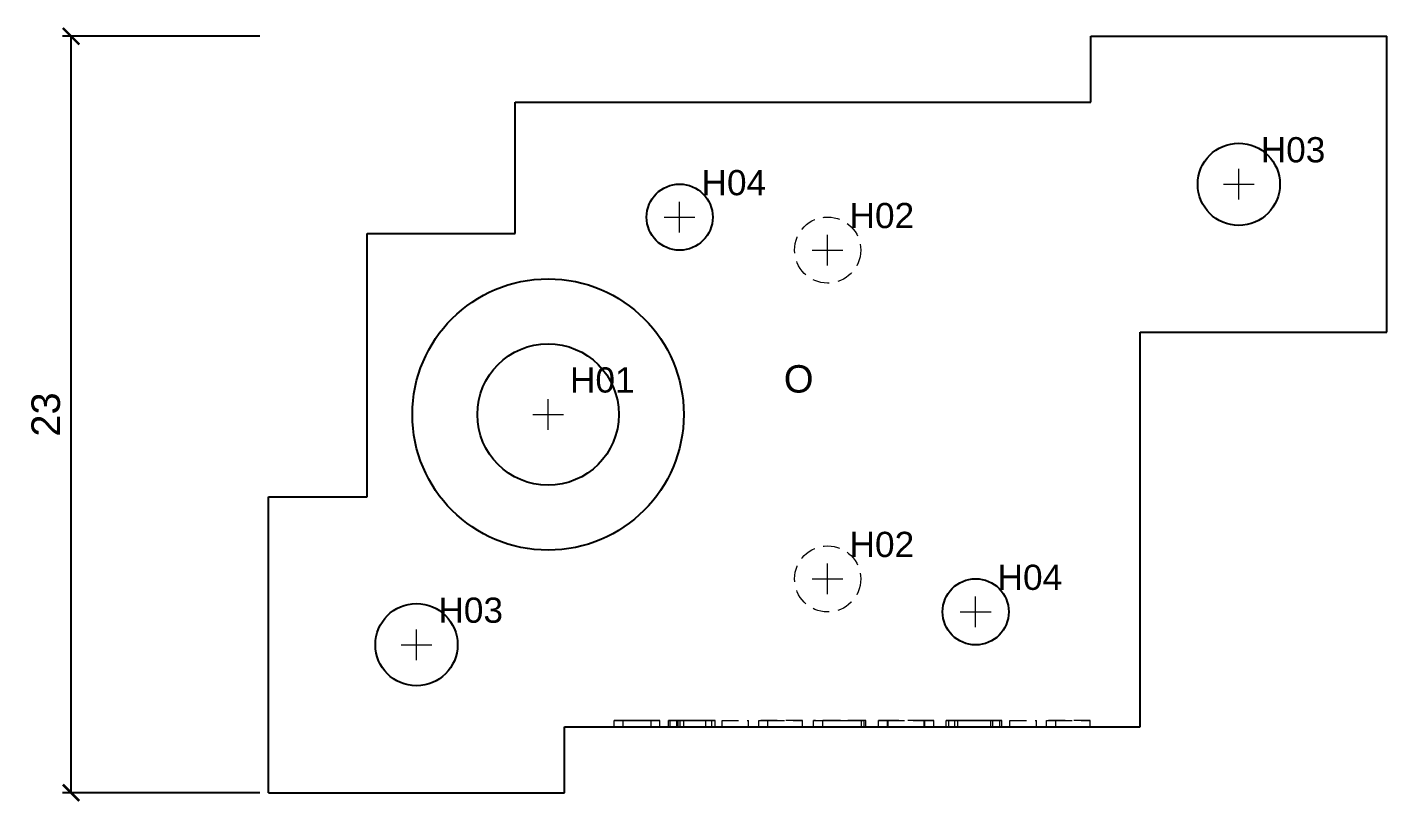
# Model space of a CAD drawing. Header units: millimetres. Extents: x 4 to 223, y 19 to 91.
# Drawn here: x 29.33 to 70.67, y 18.89 to 42.44 of the extents above; entities that cross this region are included whole.
import ezdxf

# ---------------------------------------------------------------- set-up
doc = ezdxf.new("R2010")
doc.units = ezdxf.units.MM
doc.linetypes.add('WP_HIDDEN', pattern=[2.3, 1.5, -0.8])
for name, color, linetype, lineweight in [('ANNOTATIONS', 7, 'CONTINUOUS', 18), ('DIMENSIONS', 7, 'CONTINUOUS', 18), ('HIDDEN', 7, 'WP_HIDDEN', 13), ('VISIBLE', 7, 'CONTINUOUS', 25)]:
    doc.layers.add(name, color=color, linetype=linetype, lineweight=lineweight)
doc.styles.add('CJK', font='Arial Unicode.ttf')
doc.styles.add('OpenSansCondensed-Light', font='OpenSansCondensed-Light.ttf')
doc.dimstyles.new('EZDXF', dxfattribs={"dimtxt": 0.25, "dimasz": 0.175, "dimexe": 0.375, "dimexo": 0.125, "dimgap": 0.1, "dimtad": 1, "dimlfac": 100, "dimzin": 12, "dimdsep": 46, "dimtxsty": 'OpenSansCondensed-Light', "dimblk": 'ARCHTICK', "dimcen": 2.5, "dimazin": 3, "dimtfac": 0.5, "dimtmove": 2, "dimatfit": 3})

# ---------------------------------------------------------------- blocks, each defined once
blk = doc.blocks.new('_ARCHTICK')
at = {"color": 0, "linetype": 'BYBLOCK', "const_width": 0.15}
blk.add_lwpolyline([(-0.5, -0.5), (0.5, 0.5)], dxfattribs=at)

msp = doc.modelspace()

# ---------------------------------------------------------------- linework, layer by layer
at = {"layer": 'ANNOTATIONS'}
for p, q in [((66.16667, 37.2), (66.16667, 38.13333)), ((65.7, 37.66667), (66.63333, 37.66667)), ((49.16667, 36.2), (49.16667, 37.13333)), ((48.7, 36.66667), (49.63333, 36.66667)), ((53.66667, 35.2), (53.66667, 36.13333)), ((53.2, 35.66667), (54.13333, 35.66667)), ((45.16667, 30.2), (45.16667, 31.13333)), ((44.7, 30.66667), (45.63333, 30.66667)), ((53.66667, 25.2), (53.66667, 26.13333)), ((53.2, 25.66667), (54.13333, 25.66667)), ((58.16667, 24.2), (58.16667, 25.13333)), ((57.7, 24.66667), (58.63333, 24.66667)), ((41.16667, 23.2), (41.16667, 24.13333)), ((40.7, 23.66667), (41.63333, 23.66667))]:
    msp.add_line(p, q, dxfattribs=at)
at = {"layer": 'HIDDEN', "ltscale": 0.333333}
for p, q in [((47.18032, 21.16667), (47.18032, 21.36667)), ((47.44879, 21.16667), (47.44879, 21.36667)), ((48.29919, 21.16667), (48.29919, 21.36667)), ((48.56766, 21.16667), (48.56766, 21.36667)), ((48.83322, 21.16667), (48.83322, 21.36667)), ((48.83322, 21.36667), (49.1075, 21.36667)), ((49.1075, 21.16667), (48.83322, 21.16667)), ((49.12491, 21.36667), (48.87966, 21.36667)), ((48.87966, 21.16667), (48.87966, 21.36667)), ((48.87966, 21.36667), (49.08573, 21.36667)), ((49.08573, 21.16667), (48.87966, 21.16667)), ((48.87966, 21.16667), (49.12491, 21.16667)), ((49.08573, 21.16667), (49.08573, 21.36667)), ((49.08573, 21.36667), (50.14365, 21.36667)), ((50.14365, 21.16667), (49.08573, 21.16667)), ((49.1075, 21.16667), (49.1075, 21.36667)), ((49.12491, 21.16667), (49.12491, 21.36667)), ((49.2947, 21.36667), (49.18006, 21.36667)), ((49.18006, 21.16667), (49.18006, 21.36667)), ((49.18006, 21.16667), (49.2947, 21.16667)), ((50.14365, 21.36667), (49.2947, 21.36667)), ((49.2947, 21.16667), (49.2947, 21.36667)), ((49.2947, 21.16667), (50.14365, 21.16667)), ((49.9666, 21.16667), (49.9666, 21.36667)), ((50.14365, 21.16667), (50.14365, 21.36667)), ((50.24378, 21.16667), (50.24378, 21.36667)), ((50.4571, 21.16667), (50.4571, 21.36667)), ((50.4571, 21.36667), (51.25961, 21.36667)), ((50.4571, 21.16667), (51.25961, 21.16667)), ((51.25961, 21.16667), (51.25961, 21.36667)), ((51.57016, 21.16667), (51.57016, 21.36667)), ((51.57016, 21.36667), (51.85169, 21.36667)), ((52.89945, 21.36667), (51.57016, 21.36667)), ((51.57016, 21.16667), (52.89945, 21.16667)), ((51.85169, 21.16667), (51.57016, 21.16667)), ((51.85169, 21.16667), (51.85169, 21.36667)), ((51.85169, 21.36667), (52.89945, 21.36667)), ((52.89945, 21.16667), (51.85169, 21.16667)), ((52.89945, 21.16667), (52.89945, 21.36667)), ((53.24048, 21.16667), (53.24048, 21.36667)), ((53.24048, 21.36667), (54.77874, 21.36667)), ((54.82808, 21.36667), (53.24048, 21.36667)), ((53.24048, 21.16667), (54.82808, 21.16667)), ((54.77874, 21.16667), (53.24048, 21.16667)), ((54.77874, 21.36667), (53.52201, 21.36667)), ((53.52201, 21.16667), (53.52201, 21.36667)), ((53.52201, 21.36667), (54.69892, 21.36667)), ((53.52201, 21.36667), (54.82808, 21.36667)), ((54.82808, 21.16667), (53.52201, 21.16667)), ((53.52201, 21.16667), (54.69892, 21.16667)), ((53.52201, 21.16667), (54.77874, 21.16667)), ((54.69892, 21.16667), (54.69892, 21.36667)), ((54.77874, 21.16667), (54.77874, 21.36667)), ((54.82808, 21.16667), (54.82808, 21.36667)), ((55.21409, 21.16667), (55.21409, 21.36667)), ((55.21409, 21.36667), (55.50288, 21.36667)), ((55.48402, 21.36667), (55.21409, 21.36667)), ((55.21409, 21.16667), (55.48402, 21.16667)), ((55.50288, 21.16667), (55.21409, 21.16667)), ((56.60143, 21.36667), (55.48402, 21.36667)), ((55.48402, 21.16667), (55.48402, 21.36667)), ((55.48402, 21.16667), (56.60143, 21.16667)), ((55.50288, 21.16667), (55.50288, 21.36667)), ((55.50288, 21.36667), (56.62029, 21.36667)), ((56.62029, 21.16667), (55.50288, 21.16667)), ((56.89022, 21.36667), (56.60143, 21.36667)), ((56.60143, 21.16667), (56.60143, 21.36667)), ((56.60143, 21.16667), (56.89022, 21.16667)), ((56.62029, 21.16667), (56.62029, 21.36667)), ((56.62029, 21.36667), (56.89022, 21.36667)), ((56.89022, 21.16667), (56.62029, 21.16667)), ((56.89022, 21.16667), (56.89022, 21.36667)), ((57.26752, 21.16667), (57.26752, 21.36667)), ((57.26752, 21.36667), (57.53309, 21.36667)), ((57.53309, 21.16667), (57.26752, 21.16667)), ((57.34879, 21.16667), (57.34879, 21.36667)), ((57.53309, 21.16667), (57.53309, 21.36667)), ((57.62016, 21.16667), (57.62016, 21.36667)), ((58.89721, 21.36667), (58.62729, 21.36667)), ((58.62729, 21.16667), (58.62729, 21.36667)), ((58.62729, 21.16667), (58.89721, 21.16667)), ((58.68969, 21.16667), (58.68969, 21.36667)), ((58.89721, 21.16667), (58.89721, 21.36667)), ((58.96106, 21.16667), (58.96106, 21.36667)), ((59.21066, 21.16667), (59.21066, 21.36667)), ((59.21066, 21.36667), (60.01317, 21.36667)), ((59.21066, 21.16667), (60.01317, 21.16667)), ((60.01317, 21.16667), (60.01317, 21.36667)), ((60.32372, 21.16667), (60.32372, 21.36667)), ((60.32372, 21.36667), (60.60526, 21.36667)), ((61.65301, 21.36667), (60.32372, 21.36667)), ((60.32372, 21.16667), (61.65301, 21.16667)), ((60.60526, 21.16667), (60.32372, 21.16667)), ((60.60526, 21.16667), (60.60526, 21.36667)), ((60.60526, 21.36667), (61.65301, 21.36667)), ((61.65301, 21.16667), (60.60526, 21.16667)), ((61.65301, 21.16667), (61.65301, 21.36667))]:
    msp.add_line(p, q, dxfattribs=at)
for points in [[(47.39074, 21.36667), (47.29868, 21.36667), (47.23293, 21.36667), (47.19347, 21.36667), (47.18032, 21.36667)], [(47.18032, 21.36667), (47.19973, 21.36667), (47.25796, 21.36667)], [(47.25796, 21.16667), (47.22271, 21.16667), (47.19858, 21.16667), (47.18032, 21.16667)], [(47.18032, 21.16667), (47.19096, 21.16667), (47.22613, 21.16667), (47.29114, 21.16667), (47.39074, 21.16667)], [(47.25796, 21.36667), (47.35446, 21.36667), (47.4887, 21.36667)], [(47.4887, 21.16667), (47.35349, 21.16667), (47.25796, 21.16667)], [(47.87399, 21.36667), (47.72842, 21.36667), (47.59935, 21.36667), (47.48679, 21.36667), (47.39074, 21.36667)], [(47.39074, 21.16667), (47.48704, 21.16667), (47.60076, 21.16667), (47.73046, 21.16667), (47.87399, 21.16667)], [(47.44879, 21.36667), (47.45645, 21.36667), (47.47945, 21.36667), (47.51777, 21.36667), (47.57142, 21.36667)], [(47.58375, 21.36667), (47.52471, 21.36667), (47.48253, 21.36667), (47.45723, 21.36667), (47.44879, 21.36667)], [(47.57142, 21.16667), (47.51277, 21.16667), (47.47504, 21.16667), (47.45485, 21.16667), (47.44879, 21.16667)], [(47.44879, 21.16667), (47.45556, 21.16667), (47.47799, 21.16667), (47.51958, 21.16667), (47.58375, 21.16667)], [(47.4887, 21.36667), (47.66157, 21.36667), (47.87399, 21.36667)], [(47.87399, 21.16667), (47.6628, 21.16667), (47.4887, 21.16667)], [(47.57142, 21.36667), (47.70837, 21.36667), (47.87399, 21.36667)], [(47.87399, 21.16667), (47.70752, 21.16667), (47.57142, 21.16667)], [(47.87109, 21.36667), (47.70928, 21.36667), (47.58375, 21.36667)], [(47.58375, 21.16667), (47.70913, 21.16667), (47.87109, 21.16667)], [(48.17656, 21.36667), (48.03888, 21.36667), (47.87109, 21.36667)], [(47.87109, 21.16667), (48.03965, 21.16667), (48.17656, 21.16667)], [(47.87399, 21.36667), (48.03471, 21.36667), (48.17438, 21.36667)], [(48.26073, 21.36667), (48.17915, 21.36667), (48.08749, 21.36667), (47.98578, 21.36667), (47.87399, 21.36667)], [(47.87399, 21.36667), (48.03961, 21.36667), (48.17656, 21.36667)], [(47.87399, 21.16667), (48.08622, 21.16667), (48.1785, 21.16667), (48.26073, 21.16667)], [(48.17438, 21.16667), (48.03417, 21.16667), (47.87399, 21.16667)], [(48.17656, 21.16667), (48.04047, 21.16667), (47.87399, 21.16667)], [(48.17438, 21.36667), (48.29229, 21.36667), (48.38771, 21.36667)], [(48.38771, 21.16667), (48.29242, 21.16667), (48.17438, 21.16667)], [(48.17656, 21.36667), (48.23021, 21.36667), (48.26853, 21.36667), (48.29152, 21.36667), (48.29919, 21.36667)], [(48.29919, 21.16667), (48.29312, 21.16667), (48.27291, 21.16667), (48.23517, 21.16667), (48.17656, 21.16667)], [(48.17656, 21.16667), (48.23524, 21.16667), (48.27296, 21.16667), (48.29314, 21.16667), (48.29919, 21.16667)], [(48.49074, 21.36667), (48.39478, 21.36667), (48.26073, 21.36667)], [(48.26073, 21.16667), (48.33324, 21.16667), (48.39574, 21.16667), (48.49074, 21.16667)], [(48.38771, 21.36667), (48.46281, 21.36667), (48.51977, 21.36667)], [(48.51977, 21.16667), (48.46319, 21.16667), (48.38771, 21.16667)], [(48.56766, 21.36667), (48.54843, 21.36667), (48.49074, 21.36667)], [(48.49074, 21.16667), (48.52564, 21.16667), (48.54955, 21.16667), (48.56766, 21.16667)], [(48.51977, 21.36667), (48.55568, 21.36667), (48.56766, 21.36667)], [(48.56766, 21.16667), (48.55628, 21.16667), (48.51977, 21.16667)], [(49.04292, 21.36667), (48.96097, 21.36667), (48.89871, 21.36667), (48.85612, 21.36667), (48.83322, 21.36667)], [(48.83322, 21.16667), (48.85576, 21.16667), (48.89817, 21.16667), (48.96068, 21.16667), (49.04292, 21.16667)], [(49.51673, 21.36667), (49.37828, 21.36667), (49.25316, 21.36667), (49.14137, 21.36667), (49.04292, 21.36667)], [(49.04292, 21.16667), (49.1425, 21.16667), (49.25543, 21.16667), (49.38063, 21.16667), (49.51673, 21.16667)], [(49.1075, 21.36667), (49.12777, 21.36667), (49.15811, 21.36667), (49.19851, 21.36667), (49.24899, 21.36667)], [(49.24899, 21.16667), (49.19803, 21.16667), (49.15752, 21.16667), (49.12741, 21.16667), (49.1075, 21.16667)], [(49.28454, 21.36667), (49.19384, 21.36667), (49.12491, 21.36667)], [(49.12491, 21.16667), (49.19391, 21.16667), (49.28454, 21.16667)], [(49.18006, 21.36667), (49.58204, 21.36667)], [(49.58204, 21.16667), (49.37546, 21.16667), (49.18006, 21.16667)], [(49.24899, 21.36667), (49.37143, 21.36667), (49.51673, 21.36667)], [(49.51673, 21.16667), (49.37156, 21.16667), (49.24899, 21.16667)], [(49.51238, 21.36667), (49.39229, 21.36667), (49.28454, 21.36667)], [(49.28454, 21.16667), (49.39242, 21.16667), (49.51238, 21.16667)], [(49.84107, 21.36667), (49.69614, 21.36667), (49.51238, 21.36667)], [(49.51238, 21.16667), (49.69549, 21.16667), (49.84107, 21.16667)], [(49.51673, 21.36667), (49.69088, 21.36667), (49.83599, 21.36667)], [(50.07544, 21.36667), (49.96379, 21.36667), (49.83345, 21.36667), (49.68444, 21.36667), (49.51673, 21.36667)], [(49.51673, 21.16667), (49.68179, 21.16667), (49.83178, 21.16667), (49.96367, 21.16667), (50.07544, 21.16667)], [(49.83599, 21.16667), (49.69099, 21.16667), (49.51673, 21.16667)], [(49.58204, 21.36667), (49.71591, 21.36667), (49.8389, 21.36667), (49.951, 21.36667), (50.05222, 21.36667)], [(50.05222, 21.16667), (49.95124, 21.16667), (49.83856, 21.16667), (49.58204, 21.16667)], [(49.83599, 21.36667), (49.89313, 21.36667), (49.93395, 21.36667), (49.95844, 21.36667), (49.9666, 21.36667)], [(49.9666, 21.16667), (49.95867, 21.16667), (49.93445, 21.16667), (49.89357, 21.16667), (49.83599, 21.16667)], [(49.9666, 21.36667), (49.95876, 21.36667), (49.93522, 21.36667), (49.89599, 21.36667), (49.84107, 21.36667)], [(49.84107, 21.16667), (49.89641, 21.16667), (49.9357, 21.16667), (49.95897, 21.16667), (49.9666, 21.16667)], [(50.05222, 21.36667), (50.13603, 21.36667), (50.19589, 21.36667), (50.23181, 21.36667), (50.24378, 21.36667)], [(50.24378, 21.16667), (50.23216, 21.16667), (50.19655, 21.16667), (50.13644, 21.16667), (50.05222, 21.16667)], [(50.24378, 21.36667), (50.23326, 21.36667), (50.20169, 21.36667), (50.14909, 21.36667), (50.07544, 21.36667)], [(50.07544, 21.16667), (50.14927, 21.16667), (50.20204, 21.16667), (50.23346, 21.16667), (50.24378, 21.16667)], [(57.38434, 21.36667), (57.33541, 21.36667), (57.29963, 21.36667), (57.277, 21.36667), (57.26752, 21.36667)], [(57.26752, 21.16667), (57.27693, 21.16667), (57.29952, 21.16667), (57.33535, 21.16667), (57.38434, 21.16667)], [(57.42353, 21.36667), (57.36747, 21.36667), (57.34879, 21.36667)], [(57.34879, 21.36667), (57.3545, 21.36667), (57.37165, 21.36667), (57.40022, 21.36667), (57.44022, 21.36667)], [(57.44022, 21.16667), (57.4003, 21.16667), (57.37169, 21.16667), (57.35451, 21.16667), (57.34879, 21.16667)], [(57.34879, 21.16667), (57.36744, 21.16667), (57.42353, 21.16667)], [(57.69055, 21.36667), (57.59821, 21.36667), (57.5164, 21.36667), (57.44511, 21.36667), (57.38434, 21.36667)], [(57.38434, 21.16667), (57.44519, 21.16667), (57.51668, 21.16667), (57.59859, 21.16667), (57.69055, 21.16667)], [(57.65064, 21.36667), (57.51767, 21.36667), (57.42353, 21.36667)], [(57.42353, 21.16667), (57.51819, 21.16667), (57.65064, 21.16667)], [(57.44022, 21.36667), (57.49119, 21.36667), (57.55268, 21.36667), (57.6247, 21.36667), (57.70723, 21.36667)], [(57.70723, 21.16667), (57.55317, 21.16667), (57.49142, 21.16667), (57.44022, 21.16667)], [(57.53309, 21.36667), (57.56447, 21.36667), (57.62089, 21.36667)], [(57.62089, 21.16667), (57.56426, 21.16667), (57.53309, 21.16667)], [(57.73698, 21.36667), (57.68587, 21.36667), (57.64937, 21.36667), (57.62746, 21.36667), (57.62016, 21.36667)], [(57.62016, 21.36667), (57.62533, 21.36667), (57.64084, 21.36667), (57.66669, 21.36667), (57.70288, 21.36667)], [(57.70288, 21.16667), (57.6667, 21.16667), (57.64083, 21.16667), (57.62532, 21.16667), (57.62016, 21.16667)], [(57.62016, 21.16667), (57.62749, 21.16667), (57.6495, 21.16667), (57.6861, 21.16667), (57.73698, 21.16667)], [(57.62089, 21.36667), (57.70887, 21.36667), (57.83494, 21.36667)], [(57.83494, 21.16667), (57.70936, 21.16667), (57.62089, 21.16667)], [(58.06132, 21.36667), (57.92573, 21.36667), (57.81208, 21.36667), (57.72039, 21.36667), (57.65064, 21.36667)], [(57.65064, 21.16667), (57.72399, 21.16667), (57.81841, 21.16667), (57.93162, 21.16667), (58.06132, 21.16667)], [(58.17452, 21.36667), (58.03597, 21.36667), (57.90913, 21.36667), (57.79399, 21.36667), (57.69055, 21.36667)], [(57.69055, 21.16667), (57.79638, 21.16667), (57.91285, 21.16667), (58.17452, 21.16667)], [(57.70288, 21.36667), (57.75988, 21.36667), (57.84963, 21.36667), (57.97212, 21.36667), (58.12735, 21.36667)], [(58.12735, 21.16667), (57.98204, 21.16667), (57.85948, 21.16667), (57.76474, 21.16667), (57.70288, 21.16667)], [(57.70723, 21.36667), (57.89262, 21.36667), (58.0976, 21.36667)], [(58.0976, 21.16667), (57.89347, 21.16667), (57.70723, 21.16667)], [(58.10921, 21.36667), (57.99017, 21.36667), (57.88845, 21.36667), (57.80406, 21.36667), (57.73698, 21.36667)], [(57.73698, 21.16667), (57.80598, 21.16667), (57.89191, 21.16667), (57.99349, 21.16667), (58.10921, 21.16667)], [(57.83494, 21.36667), (57.98913, 21.36667), (58.16146, 21.36667)], [(58.16146, 21.16667), (57.9897, 21.16667), (57.83494, 21.16667)], [(58.44008, 21.36667), (58.3843, 21.36667), (58.30258, 21.36667), (58.19492, 21.36667), (58.06132, 21.36667)], [(58.06132, 21.16667), (58.18826, 21.16667), (58.29582, 21.16667), (58.3808, 21.16667), (58.44008, 21.16667)], [(58.0976, 21.36667), (58.32018, 21.36667), (58.51482, 21.36667)], [(58.51482, 21.16667), (58.31863, 21.16667), (58.0976, 21.16667)], [(58.47999, 21.36667), (58.40974, 21.36667), (58.32453, 21.36667), (58.22436, 21.36667), (58.10921, 21.36667)], [(58.10921, 21.16667), (58.22176, 21.16667), (58.32181, 21.16667), (58.40822, 21.16667), (58.47999, 21.16667)], [(58.12735, 21.36667), (58.28549, 21.36667), (58.41668, 21.36667), (58.52094, 21.36667), (58.59826, 21.36667)], [(58.59826, 21.16667), (58.51537, 21.16667), (58.4068, 21.16667), (58.27628, 21.16667), (58.12735, 21.16667)], [(58.16146, 21.36667), (58.3131, 21.36667), (58.44589, 21.36667)], [(58.44589, 21.16667), (58.31255, 21.16667), (58.16146, 21.16667)], [(58.58448, 21.36667), (58.39092, 21.36667), (58.17452, 21.36667)], [(58.17452, 21.16667), (58.3899, 21.16667), (58.58448, 21.16667)], [(58.63164, 21.36667), (58.55473, 21.36667), (58.44008, 21.36667)], [(58.44008, 21.16667), (58.55421, 21.16667), (58.63164, 21.16667)], [(58.44589, 21.36667), (58.55346, 21.36667), (58.62946, 21.36667)], [(58.62946, 21.16667), (58.55316, 21.16667), (58.44589, 21.16667)], [(58.62729, 21.36667), (58.60992, 21.36667), (58.57958, 21.36667), (58.53627, 21.36667), (58.47999, 21.36667)], [(58.47999, 21.16667), (58.53665, 21.16667), (58.58006, 21.16667), (58.6102, 21.16667), (58.62729, 21.16667)], [(58.51482, 21.36667), (58.59994, 21.36667), (58.67463, 21.36667), (58.73889, 21.36667), (58.79272, 21.36667)], [(58.79272, 21.16667), (58.73869, 21.16667), (58.6742, 21.16667), (58.51482, 21.16667)], [(58.86383, 21.36667), (58.80991, 21.36667), (58.74538, 21.36667), (58.67023, 21.36667), (58.58448, 21.36667)], [(58.58448, 21.16667), (58.6697, 21.16667), (58.74488, 21.16667), (58.80967, 21.16667), (58.86383, 21.16667)], [(58.59826, 21.36667), (58.68506, 21.36667), (58.75971, 21.36667), (58.8222, 21.36667), (58.87254, 21.36667)], [(58.87254, 21.16667), (58.82164, 21.16667), (58.75869, 21.16667), (58.68407, 21.16667), (58.59826, 21.16667)], [(58.62946, 21.36667), (58.67463, 21.36667), (58.68969, 21.36667)], [(58.68969, 21.16667), (58.67462, 21.16667), (58.62946, 21.16667)], [(58.68969, 21.36667), (58.67518, 21.36667), (58.63164, 21.36667)], [(58.63164, 21.16667), (58.67519, 21.16667), (58.68969, 21.16667)], [(58.79272, 21.36667), (58.83571, 21.36667), (58.86746, 21.36667), (58.88796, 21.36667), (58.89721, 21.36667)], [(58.89721, 21.16667), (58.88801, 21.16667), (58.86754, 21.16667), (58.83577, 21.16667), (58.79272, 21.16667)], [(58.96106, 21.36667), (58.95498, 21.36667), (58.93675, 21.36667), (58.90637, 21.36667), (58.86383, 21.36667)], [(58.86383, 21.16667), (58.90625, 21.16667), (58.93668, 21.16667), (58.95497, 21.16667), (58.96106, 21.16667)], [(58.87254, 21.36667), (58.91127, 21.36667), (58.93893, 21.36667), (58.95553, 21.36667), (58.96106, 21.36667)], [(58.96106, 21.16667), (58.95557, 21.16667), (58.93901, 21.16667), (58.91133, 21.16667), (58.87254, 21.16667)]]:
    msp.add_lwpolyline(points, dxfattribs=at)
for centre in [(53.66667, 35.66667), (53.66667, 25.66667)]:
    msp.add_circle(centre, 1.005, dxfattribs=at)
at = {"layer": 'VISIBLE'}
for p, q in [((61.66667, 40.16667), (61.66667, 42.16667)), ((61.66667, 42.16667), (70.66667, 42.16667)), ((70.66667, 33.16667), (70.66667, 42.16667)), ((44.16667, 40.16667), (61.66667, 40.16667)), ((44.16667, 36.16667), (44.16667, 40.16667)), ((39.66667, 36.16667), (44.16667, 36.16667)), ((39.66667, 28.16667), (39.66667, 36.16667)), ((63.16667, 21.16667), (63.16667, 33.16667)), ((63.16667, 33.16667), (70.66667, 33.16667)), ((36.66667, 28.16667), (39.66667, 28.16667)), ((36.66667, 19.16667), (36.66667, 28.16667)), ((45.66667, 19.16667), (45.66667, 21.16667)), ((45.66667, 21.16667), (63.16667, 21.16667)), ((36.66667, 19.16667), (45.66667, 19.16667))]:
    msp.add_line(p, q, dxfattribs=at)
for centre, radius in [((66.16667, 37.66667), 1.25), ((49.16667, 36.66667), 1.005), ((45.16667, 30.66667), 4.125), ((45.16667, 30.66667), 2.15), ((58.16667, 24.66667), 1.005), ((41.16667, 23.66667), 1.25)]:
    msp.add_circle(centre, radius, dxfattribs=at)

# ---------------------------------------------------------------- texts
at = {"layer": 'ANNOTATIONS', "style": 'CJK'}
for s, height, p in [('H03', 0.766667, (66.83333, 38.33333)), ('H04', 0.766667, (49.83333, 37.33333)), ('H02', 0.766667, (54.33333, 36.33333)), ('H01', 0.766667, (45.83333, 31.33333)), ('O', 0.83333, (52.33333, 31.33333)), ('H02', 0.766667, (54.33333, 26.33333)), ('H04', 0.766667, (58.83333, 25.33333)), ('H03', 0.766667, (41.83333, 24.33333))]:
    msp.add_text(s, height=height, dxfattribs=at).set_placement(p)

# ---------------------------------------------------------------- dimensions: what is measured, and where the dimension line sits
at = {"layer": 'DIMENSIONS'}
msp.add_linear_dim(base=(30.66667, 19.16667), p1=(36.66667, 19.16667), p2=(36.66667, 42.16667), angle=90, dimstyle='EZDXF', override={"dimtxt": 0.866667, "dimasz": 0.5, "dimexe": 0.266667, "dimexo": 0.266667, "dimgap": 0.333333, "dimdec": 4, "dimlfac": 1, "dimzin": 8, "dimtxsty": 'CJK', "dimclrd": 7, "dimclre": 7, "dimclrt": 7}, dxfattribs=at).render()

doc.saveas('drawing.dxf')
